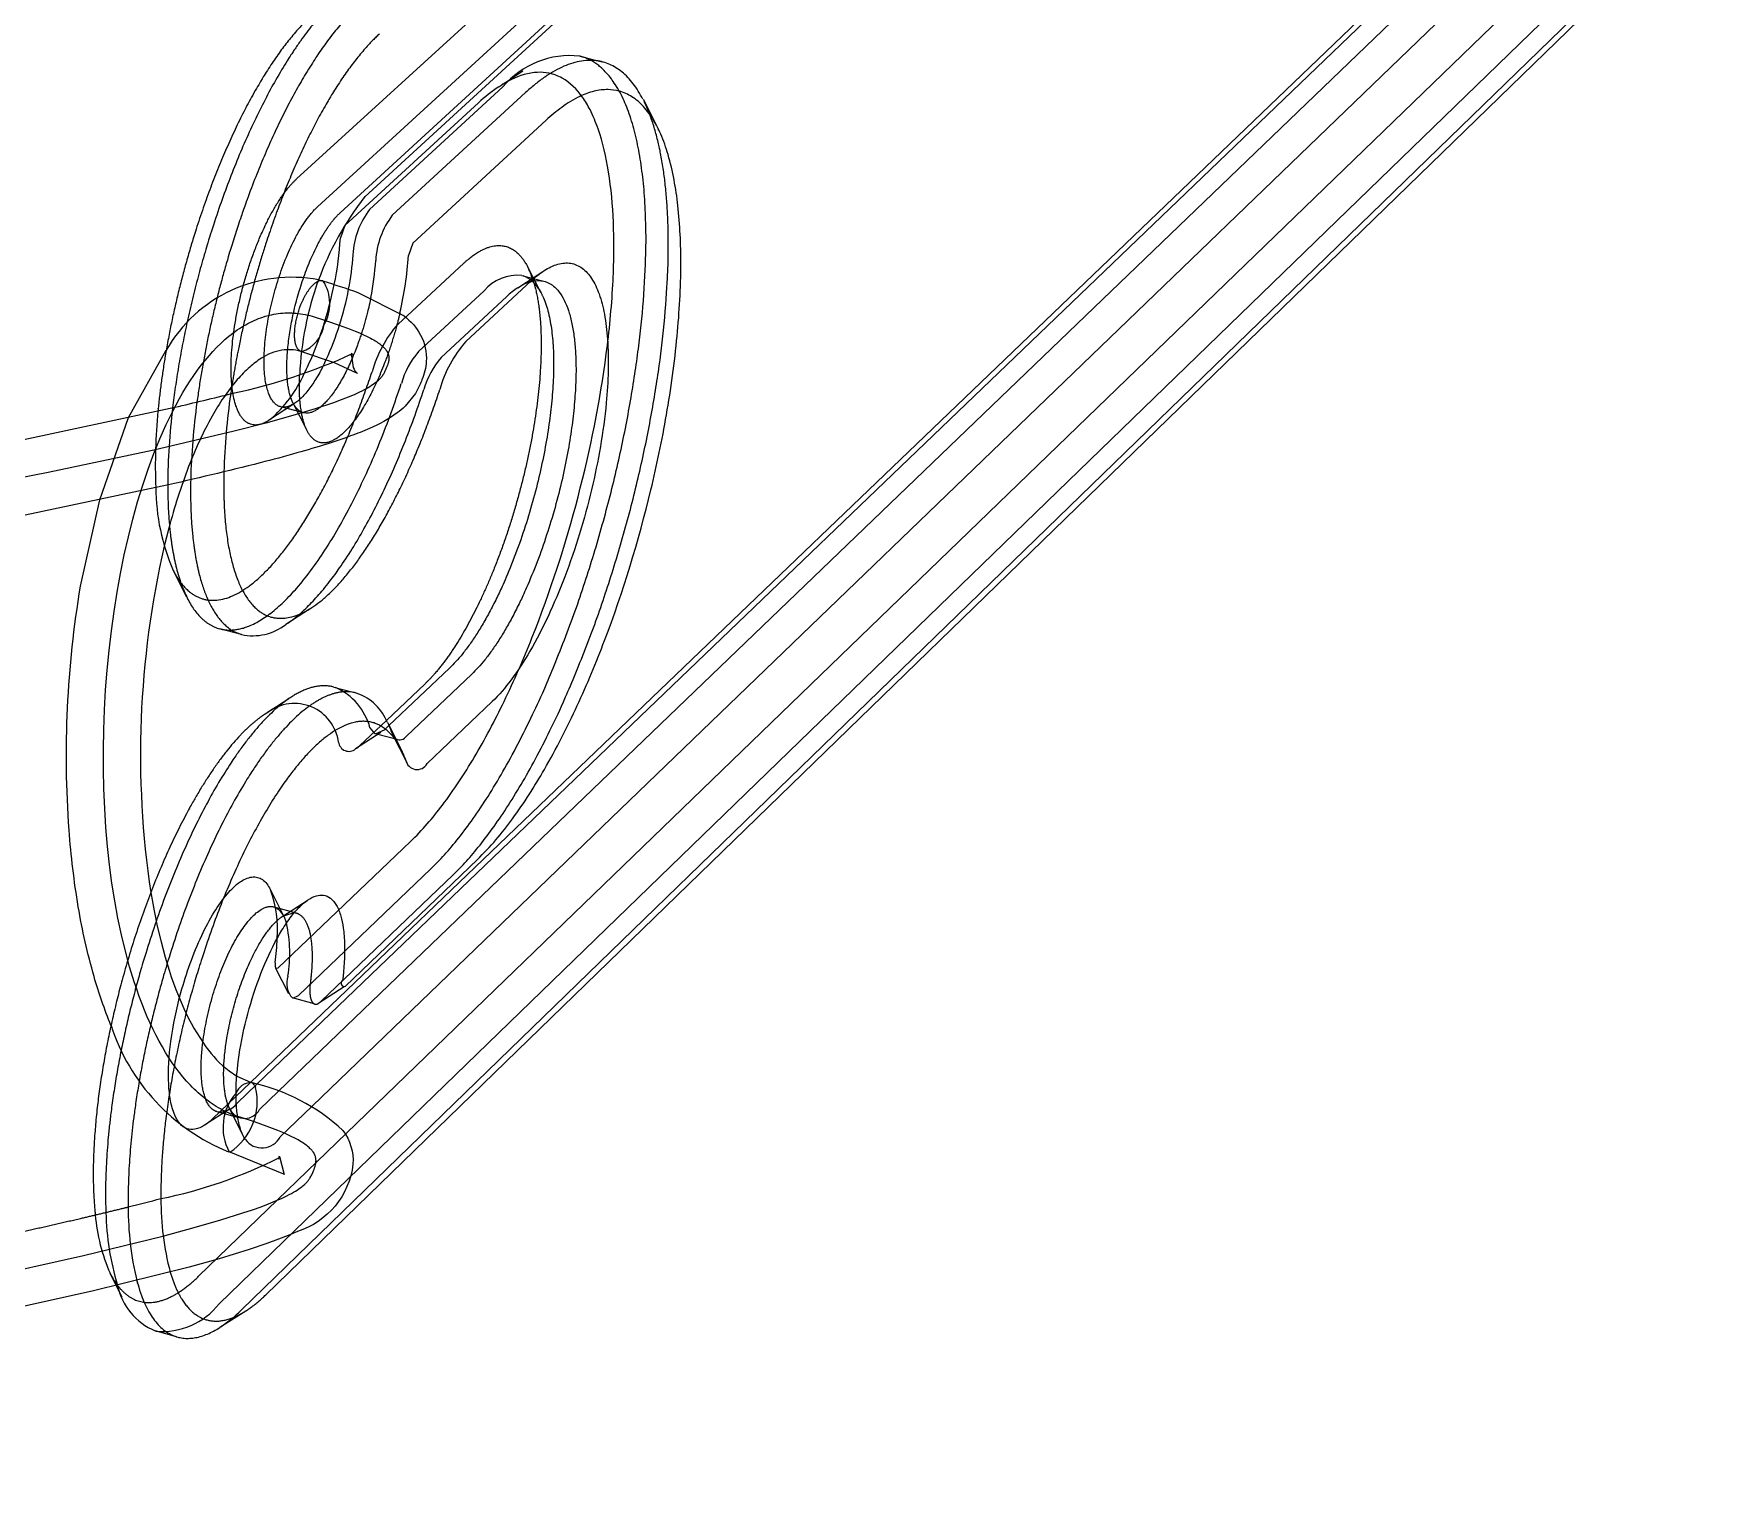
# Model space of a CAD drawing. Header units: millimetres. Extents: x 0 to 1863, y -681 to 0.
# Drawn here: x 405.79 to 442.61, y -202.27 to -170.7 of the extents above; entities that cross this region are included whole.
import ezdxf

# ---------------------------------------------------------------- set-up
doc = ezdxf.new("R2010")
doc.units = ezdxf.units.MM
doc.header["$MEASUREMENT"] = 0
doc.layers.add('Make2D$hidden$lines', color=7, linetype='Continuous', true_color=0xffffff)
doc.layers.add('Make2D$visible$lines', color=178, linetype='Continuous', true_color=0x000000)

msp = doc.modelspace()

# ---------------------------------------------------------------- linework, layer by layer
at = {"layer": 'Make2D$hidden$lines'}
for p, q in [((411.537, -173.875), (441.201, -146.778)), ((411.991, -174.485), (441.623, -147.343)), ((412.489, -174.613), (442.094, -147.454)), ((409.398, -197.837), (438.774, -169.454)), ((409.845, -198.437), (439.19, -170.012)), ((410.334, -198.571), (439.654, -170.128)), ((413.754, -177.042), (415.187, -175.715)), ((416.368, -176.251), (416.914, -175.894)), ((416.456, -175.983), (416.94, -176.109)), ((416.584, -175.792), (416.868, -176.346)), ((414.203, -177.645), (415.635, -176.316)), ((414.696, -177.773), (416.127, -176.443)), ((411.653, -177.646), (411.637, -177.642)), ((412.757, -177.69), (412.724, -177.735)), ((412.729, -177.724), (412.739, -177.703)), ((411.472, -178.791), (410.926, -179.148)), ((411.663, -178.974), (411.19, -178.85)), ((411.758, -179.356), (411.461, -178.77)), ((407.236, -180.879), (407.869, -179.084)), ((413.499, -185.697), (412.917, -186.248)), ((413.255, -185.989), (413.141, -185.86)), ((413.449, -185.909), (413.267, -185.991)), ((413.555, -185.809), (413.449, -185.909)), ((413.522, -185.742), (413.499, -185.697)), ((413.378, -185.964), (412.826, -186.321)), ((413.737, -186.117), (413.255, -185.989)), ((413.647, -186.028), (413.631, -185.99)), ((413.942, -186.609), (413.647, -186.028)), ((411.133, -191.102), (414.028, -188.34)), ((411.581, -191.703), (414.472, -188.937)), ((412.07, -191.835), (414.959, -189.067)), ((410.958, -189.382), (411.244, -189.95)), ((411.039, -189.769), (411.526, -189.9)), ((411.236, -189.971), (411.77, -189.628)), ((411.25, -189.962), (411.49, -189.894)), ((411.084, -191.109), (411.133, -191.102)), ((411.453, -191.761), (411.581, -191.703)), ((412.04, -191.86), (412.07, -191.835)), ((410.532, -193.601), (409.706, -194.394)), ((410.67, -193.644), (410.237, -194.059)), ((411.133, -193.803), (410.727, -194.192)), ((410.07, -194.189), (409.529, -194.536)), ((410.277, -194.373), (409.799, -194.243)), ((410.37, -194.764), (410.073, -194.17)), ((411.877, -194.119), (411.176, -194.794)), ((411.261, -195.608), (410.065, -195.121)), ((411.16, -195.244), (411.135, -195.281)), ((411.14, -195.27), (411.146, -195.256)), ((411.162, -195.219), (411.267, -195.613)), ((407.599, -198.036), (407.465, -197.768))]:
    msp.add_line(p, q, dxfattribs=at)
for points in [[(404.598, -197.889), (406.88, -197.381), (408.616, -196.957), (409.303, -196.773), (409.883, -196.606), (410.366, -196.454), (410.573, -196.384), (410.76, -196.317), (410.927, -196.253), (411.076, -196.192), (411.208, -196.134), (411.323, -196.079), (411.376, -196.052), (411.424, -196.026), (411.469, -196.001), (411.511, -195.976), (411.55, -195.952), (411.586, -195.928), (411.619, -195.905), (411.649, -195.882), (411.677, -195.86), (411.702, -195.839), (411.714, -195.828), (411.725, -195.817), (411.736, -195.807), (411.746, -195.796), (411.756, -195.786), (411.765, -195.776), (411.774, -195.766), (411.783, -195.756), (411.791, -195.746), (411.798, -195.736), (411.806, -195.726), (411.813, -195.716), (411.819, -195.707), (411.826, -195.697), (411.832, -195.688), (411.837, -195.679), (411.848, -195.66), (411.858, -195.642), (411.867, -195.624), (411.875, -195.606), (411.89, -195.571), (411.905, -195.536), (411.918, -195.502), (411.931, -195.469), (411.936, -195.452), (411.941, -195.436), (411.946, -195.419), (411.95, -195.403), (411.954, -195.387), (411.955, -195.379), (411.957, -195.37), (411.958, -195.362), (411.959, -195.354), (411.96, -195.346), (411.961, -195.338), (411.961, -195.33), (411.961, -195.322), (411.962, -195.314), (411.962, -195.306), (411.961, -195.298), (411.961, -195.29), (411.96, -195.282), (411.959, -195.273), (411.958, -195.265), (411.957, -195.257), (411.956, -195.249), (411.954, -195.241), (411.952, -195.233), (411.95, -195.225), (411.947, -195.217), (411.944, -195.209), (411.941, -195.201), (411.938, -195.192), (411.934, -195.184), (411.931, -195.176), (411.927, -195.168), (411.922, -195.16), (411.918, -195.151), (411.913, -195.143), (411.907, -195.135), (411.902, -195.126), (411.896, -195.118), (411.89, -195.11), (411.883, -195.101), (411.876, -195.093), (411.869, -195.084), (411.862, -195.076), (411.854, -195.067), (411.846, -195.059), (411.837, -195.05), (411.828, -195.042), (411.81, -195.024), (411.789, -195.007), (411.768, -194.989), (411.744, -194.971), (411.719, -194.953), (411.693, -194.935), (411.665, -194.917), (411.635, -194.898), (411.603, -194.879), (411.57, -194.86), (411.498, -194.821), (411.418, -194.781), (411.33, -194.74), (411.234, -194.698), (411.129, -194.654), (410.893, -194.563), (410.619, -194.466), (410.305, -194.363), (410.256, -194.347), (410.208, -194.331), (410.159, -194.313), (410.111, -194.295), (410.064, -194.275), (410.016, -194.253), (409.969, -194.231), (409.922, -194.207), (409.876, -194.182), (409.83, -194.156), (409.784, -194.129), (409.738, -194.1), (409.693, -194.071), (409.648, -194.04), (409.604, -194.008), (409.559, -193.974), (409.515, -193.94), (409.472, -193.904), (409.429, -193.867), (409.386, -193.829), (409.343, -193.79), (409.301, -193.75), (409.259, -193.708), (409.218, -193.666), (409.136, -193.577), (409.055, -193.483), (408.976, -193.385), (408.899, -193.283), (408.823, -193.176), (408.749, -193.065), (408.676, -192.949), (408.605, -192.829), (408.536, -192.705), (408.468, -192.577), (408.402, -192.444), (408.338, -192.308), (408.276, -192.167), (408.215, -192.023), (408.156, -191.875), (408.099, -191.723), (408.044, -191.567), (407.991, -191.408), (407.89, -191.079), (407.797, -190.737), (407.711, -190.382), (407.634, -190.016), (407.565, -189.638), (407.504, -189.251), (407.452, -188.854), (407.408, -188.449), (407.373, -188.037), (407.346, -187.618), (407.328, -187.195), (407.318, -186.767), (407.317, -186.335), (407.325, -185.902), (407.341, -185.467), (407.366, -185.033), (407.4, -184.599), (407.442, -184.168), (407.492, -183.74), (407.55, -183.317), (407.617, -182.898), (407.691, -182.487), (407.774, -182.083), (407.863, -181.687), (407.961, -181.301), (408.065, -180.926), (408.177, -180.562), (408.295, -180.21), (408.42, -179.872), (408.551, -179.548), (408.689, -179.238), (408.759, -179.089), (408.832, -178.945), (408.905, -178.804), (408.98, -178.668), (409.056, -178.535), (409.134, -178.407), (409.213, -178.284), (409.293, -178.165), (409.374, -178.051), (409.456, -177.941), (409.539, -177.836), (409.624, -177.736), (409.709, -177.64), (409.796, -177.55), (409.883, -177.464), (409.927, -177.423), (409.971, -177.383), (410.016, -177.345), (410.06, -177.308), (410.105, -177.272), (410.15, -177.237), (410.196, -177.204), (410.241, -177.172), (410.287, -177.141), (410.333, -177.112), (410.379, -177.084), (410.425, -177.057), (410.472, -177.031), (410.518, -177.007), (410.565, -176.984), (410.612, -176.962), (410.659, -176.942), (410.706, -176.923), (410.753, -176.906), (410.801, -176.889), (410.849, -176.874), (410.896, -176.861), (410.944, -176.849), (410.992, -176.838), (411.04, -176.828), (411.089, -176.82), (411.137, -176.813), (411.186, -176.807), (411.234, -176.803), (411.283, -176.8), (411.332, -176.799), (411.381, -176.799), (411.43, -176.8), (411.479, -176.802), (411.528, -176.806), (411.577, -176.812), (411.626, -176.818), (411.676, -176.826), (411.725, -176.835), (411.774, -176.846), (411.824, -176.858), (411.874, -176.872), (412.192, -176.972), (412.469, -177.066), (412.708, -177.154), (412.814, -177.196), (412.912, -177.237), (413.001, -177.276), (413.082, -177.315), (413.155, -177.353), (413.189, -177.371), (413.221, -177.39), (413.251, -177.408), (413.28, -177.425), (413.307, -177.443), (413.332, -177.46), (413.356, -177.478), (413.378, -177.495), (413.399, -177.512), (413.418, -177.529), (413.427, -177.537), (413.435, -177.545), (413.443, -177.554), (413.451, -177.562), (413.459, -177.57), (413.466, -177.578), (413.473, -177.586), (413.48, -177.594), (413.486, -177.603), (413.492, -177.611), (413.498, -177.619), (413.503, -177.627), (413.508, -177.635), (413.513, -177.643), (413.517, -177.651), (413.522, -177.659), (413.525, -177.667), (413.529, -177.674), (413.532, -177.682), (413.535, -177.69), (413.538, -177.698), (413.541, -177.706), (413.543, -177.714), (413.545, -177.722), (413.547, -177.729), (413.549, -177.737), (413.55, -177.745), (413.551, -177.753), (413.552, -177.761), (413.553, -177.769), (413.553, -177.776), (413.553, -177.784), (413.553, -177.792), (413.553, -177.8), (413.553, -177.808), (413.552, -177.815), (413.552, -177.823), (413.551, -177.831), (413.55, -177.839), (413.549, -177.847), (413.547, -177.855), (413.546, -177.862), (413.542, -177.878), (413.538, -177.894), (413.533, -177.91), (413.528, -177.926), (413.523, -177.942), (413.517, -177.958), (413.51, -177.974), (413.497, -178.007), (413.482, -178.041), (413.467, -178.075), (413.458, -178.092), (413.449, -178.109), (413.44, -178.127), (413.429, -178.145), (413.423, -178.154), (413.417, -178.163), (413.411, -178.172), (413.404, -178.182), (413.397, -178.191), (413.39, -178.2), (413.382, -178.21), (413.374, -178.22), (413.366, -178.229), (413.357, -178.239), (413.347, -178.249), (413.337, -178.259), (413.327, -178.269), (413.316, -178.279), (413.305, -178.289), (413.293, -178.3), (413.267, -178.321), (413.239, -178.342), (413.209, -178.364), (413.175, -178.387), (413.139, -178.41), (413.1, -178.433), (413.058, -178.457), (413.012, -178.482), (412.963, -178.507), (412.911, -178.532), (412.794, -178.586), (412.661, -178.642), (412.511, -178.701), (412.342, -178.762), (411.943, -178.895), (411.456, -179.042), (410.869, -179.204), (410.174, -179.382), (408.42, -179.793), (406.113, -180.284), (403.171, -180.858)], [(408.352, -189.456), (408.423, -189.853), (408.494, -190.193), (408.576, -190.531), (408.666, -190.866), (408.753, -191.152), (408.8, -191.294), (408.85, -191.434), (408.902, -191.574), (408.957, -191.713), (409.015, -191.851), (409.075, -191.987), (409.126, -192.097), (409.179, -192.205), (409.236, -192.312), (409.295, -192.418), (409.356, -192.522), (409.421, -192.625), (409.487, -192.725), (409.556, -192.825), (409.611, -192.898), (409.668, -192.969), (409.728, -193.039), (409.79, -193.106), (409.855, -193.172), (409.921, -193.235), (409.99, -193.295), (410.061, -193.353), (410.23, -193.467)]]:
    msp.add_lwpolyline(points, dxfattribs=at)
for points in [[(411.628, -177.639, 0.050546), (411.418, -177.604, 0.055808), (411.213, -177.614, 0.099708), (410.768, -177.79, 0.040604), (410.514, -177.982, 0.033134), (410.242, -178.257, 0.029878), (409.941, -178.651, 0.020698), (409.691, -179.055, 0.035783), (409.179, -180.156, 0.027392), (408.746, -181.502), (408.647, -181.895)], [(412.746, -177.684, 0.03194), (412.738, -177.736), (412.775, -177.989, 0.105078), (412.865, -178.123), (412.368, -177.887)]]:
    msp.add_lwpolyline(points, format="xyb", dxfattribs=at)
for centre, radius, start, end in [((416.355, -176.915), 0.937, 83.8285, 140.2386), ((416.309, -176.519), 0.556, 47.465, 71.3505), ((414.665, -176.739), 2.14, 16.1311, 24.4427), ((411.427, -179.168), 3.147, 79.072, 150.4554), ((404.209, -174.531), 8.316, 337.4476, 348.5708), ((411.351, -176.597), 0.912, 329.903, 32.7161), ((406.114, -175.04), 6.677, 335.394, 349.2702), ((417.382, -177.775), 1.83, 123.6387, 133.3067), ((416.925, -177.055), 0.977, 107.2464, 121.2091), ((411.401, -176.942), 0.747, 289.7237, 351.347), ((415.738, -178.797), 2.649, 138.508, 164.4301), ((415.526, -178.814), 1.765, 138.534, 164.4615), ((416.022, -178.944), 1.768, 138.5748, 164.4623), ((409.123, -176.982), 2.822, 310.5055, 336.1729), ((395.069, -118.433), 61.983, 282.87097, 284.07906), ((424.445, -180.678), 14.502, 171.6283, 178.393), ((420.353, -180.114), 11.902, 174.3474, 182.4044), ((423.239, -180.627), 14.516, 173.0436, 179.7158), ((424.646, -180.831), 15.427, 172.2333, 178.5555), ((410.577, -183.004), 0.854, 237.4858, 253.3511), ((411.848, -186.205), 1.338, 14.934, 66.1682), ((412.628, -185.912), 0.84, 77.8203, 93.0479), ((411.49, -186.299), 0.971, 7.3371, 127.0423), ((411.168, -186.916), 2.631, 20.5874, 24.8772), ((412.68, -186.145), 0.228, 187.4837, 309.671), ((412.465, -185.781), 0.65, 305.6494, 314.0933), ((413.821, -185.95), 0.19, 208.9364, 231.7138), ((408.706, -190.252), 2.416, 355.1327, 20.6547), ((410.838, -190.206), 0.484, 9.4566, 62.7635), ((411.722, -190.988), 4.454, 197.8989, 247.9603), ((410.471, -193.769), 0.182, 18.6831, 60.9044), ((411.057, -194.586), 1.127, 138.3701, 208.3494), ((409.35, -194.015), 1.328, 303.3169, 13.2244), ((408.889, -193.559), 1.167, 303.5279, 314.3812), ((409.841, -193.737), 0.511, 267.2633, 320.8914), ((410.406, -194.026), 0.362, 209.016, 332.6584), ((410.78, -194.585), 0.448, 216.2889, 332.0821), ((394.717, -143.292), 54.634, 283.9172, 284.6926), ((414.741, -196.181), 6.167, 179.6169, 194.6783), ((410.965, -196.197), 3.836, 184.4717, 204.1659), ((413.297, -196.313), 5.926, 181.2426, 196.8414), ((414.701, -196.334), 6.843, 179.905, 193.4666), ((408.95, -197.047), 1.65, 207.1526, 216.5434), ((408.61, -197.471), 1.568, 264.6879, 321.9638), ((408.174, -196.383), 3.075, 303.7492, 314.6253)]:
    msp.add_arc(centre, radius, start, end, dxfattribs=at)
for points, weights, degree, knots in [([(414.472, -188.937), (418.289, -185.286), (419.085, -176.856), (419.575, -171.678), (417.731, -171.193)], [582.476238958, 415.716723186, 584.620796912, 465.299080484, 505.91965444], 2, [0, 0, 0, 10.759683, 10.759683, 18.156965, 18.156965, 18.156965]), ([(414.959, -189.067), (418.773, -185.414), (419.572, -176.982), (419.882, -173.717), (419.132, -172.191)], [582.283695898, 415.580574683, 584.428253852, 503.098973054, 496.098246964], 2, [0, 0, 0, 10.759683, 10.759683, 15.803284, 15.803284, 15.803284]), ([(410.926, -179.148), (410.922, -179.151), (410.691, -179.299), (410.283, -179.25), (410.033, -178.199), (410.229, -176.534), (410.802, -174.841), (411.302, -174.089), (411.537, -173.875)], [571.414084278, 571.407707633, 571.055590914, 570.264004322, 569.224556807, 568.685127251, 568.834567468, 569.357768851, 569.680466205], 3, [3.845655, 3.845655, 3.845655, 3.845655, 3.869504, 5.159339, 6.449174, 7.739008, 9.028843, 10.318678, 10.318678, 10.318678, 10.318678]), ([(412.102, -177.989), (412.079, -178.032), (412.056, -178.074), (411.414, -179.248), (411.018, -178.727), (410.621, -178.204), (410.978, -176.645), (411.336, -175.085), (411.991, -174.485)], [563.61438076, 567.503598362, 571.756771986, 471.447066114, 570.163141151, 469.748651962, 568.953118062, 469.449622807, 569.669519345], 2, [2.469264, 2.469264, 2.469264, 2.579669, 2.579669, 5.159339, 5.159339, 7.739008, 7.739008, 10.318678, 10.318678, 10.318678]), ([(411.461, -178.77), (411.378, -178.607), (411.273, -178.058), (411.425, -176.778), (411.891, -175.4), (412.297, -174.788), (412.489, -174.613)], [569.822010867, 569.577804798, 569.081494142, 568.666816671, 568.788454057, 569.214315646, 569.476976285], 3, [5.374314, 5.374314, 5.374314, 5.374314, 6.449174, 7.739008, 9.028843, 10.318678, 10.318678, 10.318678, 10.318678]), ([(415.187, -175.715), (415.46, -175.462), (415.983, -175.198), (416.403, -175.468), (416.567, -175.761), (416.584, -175.792)], [577.606787945, 577.989385633, 578.847153317, 579.811574865, 580.293826599, 580.343709281], 3, [0, 0, 0, 0, 1.531488, 3.062975, 3.240993, 3.240993, 3.240993, 3.240993]), ([(411.637, -177.642), (411.619, -177.636), (411.604, -177.625), (411.336, -177.443), (411.606, -176.688), (411.783, -176.196), (412.013, -176.108)], [1, 0.988530229299, 1, 0.706475388735, 0.99915763455, 0.786514797314, 0.883429109275], 2, [0, 0, 0, 0.015969, 0.015969, 0.958447, 0.958447, 1.643354, 1.643354, 1.643354]), ([(413.16, -176.465), (413.126, -176.635), (412.975, -177.263), (412.568, -178.296), (411.958, -179.05), (411.61, -179.007), (411.487, -178.817), (411.474, -178.794)], [571.754775802, 571.784268743, 571.846473018, 571.644487227, 570.909567809, 570.231254607, 569.89567911, 569.858779626], 3, [0.804368, 0.804368, 0.804368, 0.804368, 1.289835, 2.579669, 3.869504, 5.159339, 5.320568, 5.320568, 5.320568, 5.320568]), ([(413.795, -176.795), (413.766, -176.919), (413.592, -177.6), (413.124, -178.785), (412.376, -179.713), (411.772, -179.641), (411.588, -178.858), (411.599, -178.269), (411.605, -178.153)], [571.938174364, 571.951936635, 571.997739495, 571.76577904, 570.86287804, 569.686375141, 568.912298067, 568.61162526, 568.559560413], 3, [1.004386, 1.004386, 1.004386, 1.004386, 1.289835, 2.579669, 3.869504, 5.159339, 6.449174, 6.751126, 6.751126, 6.751126, 6.751126]), ([(408.845, -182.424), (408.966, -182.663), (409.408, -183.2), (410.473, -183.034), (411.955, -181.183), (412.831, -179.165), (413.186, -178.086)], [569.305655826, 569.661464599, 570.781471353, 572.693239801, 574.478690421, 575.026219382, 575.103114386], 3, [11.679538, 11.679538, 11.679538, 11.679538, 12.956778, 15.548133, 18.139489, 20.730845, 20.730845, 20.730845, 20.730845]), ([(409.875, -183.701), (410.353, -183.818), (410.939, -183.38), (412.565, -182.169), (413.825, -178.341)], [536.410838325, 543.486889567, 572.567595533, 502.341855584, 575.259321806], 2, [13.523639, 13.523639, 13.523639, 15.548135, 15.548135, 20.730845, 20.730845, 20.730845]), ([(411.345, -183.575), (411.389, -183.545), (411.434, -183.511), (413.058, -182.299), (414.318, -178.47)], [567.864442124, 570.049356159, 572.375052473, 502.173637736, 575.066778746], 2, [15.386175, 15.386175, 15.386175, 15.548135, 15.548135, 20.730845, 20.730845, 20.730845]), ([(409.799, -194.243), (409.531, -194.17), (409.468, -193.599), (409.349, -192.512), (409.914, -191.102), (410.479, -189.693), (411.006, -189.763), (411.023, -189.765), (411.039, -189.769)], [527.206745766, 518.107771754, 575.430970589, 474.259207066, 574.893615819, 474.745333048, 576.233442128, 572.404176345, 568.871096973], 2, [1.097936, 1.097936, 1.097936, 2.579669, 2.579669, 5.159339, 5.159339, 7.739008, 7.739008, 7.838026, 7.838026, 7.838026]), ([(410.073, -194.17), (410.018, -194.06), (409.911, -193.651), (409.973, -192.583), (410.375, -191.179), (410.863, -190.294), (411.148, -190.028), (411.236, -189.971)], [575.698246231, 575.532703022, 575.100351992, 574.624637458, 574.609814432, 575.04985421, 575.445605973, 575.583216336], 3, [1.847722, 1.847722, 1.847722, 1.847722, 2.579669, 3.869504, 5.159339, 6.449174, 7.075687, 7.075687, 7.075687, 7.075687]), ([(407.626, -198.031), (407.766, -198.218), (408.259, -198.577), (408.93, -198.29), (409.398, -197.837)], [575.583649839, 575.95626448, 577.0994526, 578.226715611, 578.873776068], 3, [16.83304, 16.83304, 16.83304, 16.83304, 18.139489, 20.730845, 20.730845, 20.730845, 20.730845])]:
    msp.add_rational_spline(points, weights, degree=degree, knots=knots, dxfattribs=at)
for points, knots in [([(414.028, -188.34), (414.282, -188.097), (414.782, -187.51), (415.458, -186.478), (416.105, -185.251), (416.924, -183.372), (417.739, -180.849), (418.265, -178.251), (418.462, -176.237), (418.481, -174.906), (418.382, -173.76), (418.195, -172.934), (417.975, -172.395), (417.739, -171.998), (417.441, -171.696), (417.071, -171.556), (416.684, -171.529), (416.408, -171.617), (416.229, -171.703)], [0, 0, 0, 0, 0.446567, 0.977485, 1.565667, 2.207642, 3.580902, 4.929176, 5.570812, 6.149689, 6.619912, 7.030244, 7.221934, 7.357588, 7.61737, 7.747236, 7.85236, 8.10601, 8.10601, 8.10601, 8.10601]), ([(409.529, -194.536), (409.463, -194.577), (409.338, -194.638), (409.133, -194.629), (408.971, -194.506), (408.851, -194.287), (408.773, -193.992), (408.72, -193.451), (408.775, -192.655), (409.006, -191.558), (409.342, -190.613), (409.714, -189.904), (409.991, -189.504), (410.265, -189.231), (410.506, -189.11), (410.684, -189.115), (410.841, -189.192), (410.917, -189.302), (410.958, -189.382)], [0, 0, 0, 0, 0.099187, 0.172499, 0.252041, 0.346668, 0.488033, 0.637259, 1.03619, 1.49721, 2.059826, 2.306226, 2.513847, 2.675682, 2.795214, 2.848482, 2.897002, 3.012059, 3.012059, 3.012059, 3.012059])]:
    msp.add_open_spline(points, degree=3, knots=knots, dxfattribs=at)
at = {"layer": 'Make2D$visible$lines'}
for p, q in [((413.03, -174.261), (442.615, -147.11)), ((439.635, -165.865), (410.67, -193.644)), ((440.1, -165.98), (411.133, -193.803)), ((439.124, -166.193), (410.532, -193.601)), ((440.517, -166.539), (411.877, -194.119)), ((410.865, -198.24), (440.165, -169.803)), ((417.724, -171.191), (418.215, -171.316)), ((415.955, -171.86), (416.477, -171.516)), ((416.045, -171.863), (413.132, -174.539)), ((415.509, -172.212), (412.593, -174.89)), ((416.539, -171.989), (413.627, -174.667)), ((419.105, -172.135), (419.387, -172.681)), ((416.988, -172.592), (414.08, -175.275)), ((412.593, -174.89), (412.494, -175.159)), ((414.08, -175.275), (413.981, -175.545)), ((412.023, -176.078), (412.091, -176.096)), ((415.233, -177.427), (416.663, -176.097)), ((407.869, -179.084), (408.689, -177.616)), ((412.368, -177.887), (411.653, -177.646)), ((412.739, -177.703), (412.749, -177.677)), ((409.136, -183.001), (408.845, -182.424)), ((411.821, -183.267), (411.303, -183.603)), ((410.332, -183.822), (409.86, -183.697)), ((414.876, -184.558), (413.555, -185.809)), ((415.364, -184.688), (413.939, -186.039)), ((412.348, -184.969), (412.805, -185.09)), ((414.344, -184.897), (413.499, -185.697)), ((410.852, -185.557), (411.371, -185.221)), ((415.81, -185.286), (414.386, -186.639)), ((413.522, -185.741), (413.799, -186.286)), ((412.603, -191.499), (415.49, -188.732)), ((411.365, -191.671), (411.078, -191.1)), ((411.919, -191.888), (411.445, -191.759)), ((412.58, -191.516), (412.026, -191.871)), ((410.23, -193.467), (410.53, -193.6)), ((411.146, -195.256), (411.165, -195.208)), ((407.726, -198.293), (407.599, -198.036)), ((410.425, -198.595), (409.859, -198.954)), ((408.917, -199.157), (408.45, -199.028))]:
    msp.add_line(p, q, dxfattribs=at)
for points in [[(251.675, -175.612, -0.004412), (252.121, -175.583, -0.014587), (254.039, -175.536), (255.087, -175.551), (256.135, -175.587), (258.418, -175.718), (331.345, -181.57), (353.37, -182.601), (359.949, -182.755), (371.633, -182.758), (376.545, -182.636), (381.454, -182.427), (385.51, -182.18), (389.56, -181.856), (392.841, -181.529), (396.115, -181.137), (398.708, -180.775), (401.294, -180.364), (405.276, -179.626), (408.876, -178.859)], [(412.109, -176.101, -0.013892), (412.872, -176.353), (413.887, -176.864, -0.102124), (414.246, -177.282, -0.138441), (414.37, -177.859, -0.081144), (414.276, -178.26, -0.013632), (414.225, -178.382, -0.028651), (414.133, -178.557), (413.908, -178.838)], [(413.908, -178.838, -0.031581), (413.736, -178.983, -0.05746), (413.13, -179.322, -0.015413), (412.717, -179.487, -0.011225), (412.196, -179.664, -0.007985), (411.546, -179.858, -0.005877), (410.745, -180.073, -0.008077), (408.603, -180.582), (405.606, -181.216, -0.017477), (396.334, -182.752, -0.009892), (389.713, -183.481, -0.009532), (381.543, -184.06, -0.008896), (371.663, -184.395, -0.008184)], [(407.483, -192.357, -0.028106), (407.114, -191.292, -0.028387), (406.769, -189.766, -0.023319), (406.568, -188.094, -0.059556), (406.818, -182.768), (407.236, -180.879)], [(412.551, -194.652, -0.17852), (412.768, -195.388, -0.296676), (411.554, -196.857), (411.453, -196.902), (411.351, -196.946), (411.145, -197.028), (410.888, -197.122), (410.5, -197.253), (409.848, -197.452), (409.191, -197.634), (407.072, -198.16), (404.107, -198.815), (400.12, -199.592), (397.533, -200.028), (394.937, -200.415), (391.667, -200.837), (388.39, -201.195), (384.353, -201.557), (380.311, -201.843), (375.429, -202.099), (370.543, -202.269)]]:
    msp.add_lwpolyline(points, format="xyb", dxfattribs=at)
for centre, radius, start, end in [((417.516, -173.106), 1.926, 83.8145, 139.8026), ((417.929, -174.814), 3.553, 123.7415, 132.9221), ((417.238, -173.779), 2.309, 115.916, 121.9055), ((418.352, -178.415), 6.752, 142.0242, 177.7758), ((414.552, -175.62), 1.785, 142.7196, 177.0542), ((415.051, -175.75), 1.788, 142.756, 177.0313), ((405.487, -174.752), 7.019, 348.27, 356.6724), ((407.158, -175.206), 5.621, 348.954, 356.712), ((406.646, -175.094), 7.348, 346.6108, 356.4819), ((407.572, -175.324), 5.703, 348.4625, 356.652), ((412.071, -176.241), 0.145, 74.646, 113.1977), ((417.231, -179.187), 2.663, 138.6303, 164.4326), ((407.533, -166.299), 12.531, 282.0428, 294.6492), ((405.936, -175.235), 6.451, 333.4075, 337.3328), ((407.861, -175.796), 4.774, 332.6501, 334.9075), ((413.092, -180.578), 4.631, 180.4405, 203.4844), ((428.317, -186.448), 20.19, 166.9663, 188.5675), ((410.584, -182.677), 1.172, 257.6152, 307.8401), ((412.507, -186.133), 1.083, 23.7201, 74.0601), ((413.788, -185.939), 0.181, 241.8926, 326.4629), ((414.168, -186.522), 0.248, 190.5197, 331.6946), ((408.338, -190.791), 3.05, 350.6885, 12.5835), ((405.332, -190.252), 5.785, 352.6952, 357.9705), ((411.283, -191.03), 0.217, 168.9949, 198.989), ((411.789, -191.442), 0.468, 160.3126, 222.6349), ((412.575, -191.44), 0.0653, 123.2068, 294.6751), ((410.555, -193.969), 0.365, 91.5413, 158.8571), ((409.608, -197.839), 4.337, 47.2873, 77.5283), ((406.513, -186.013), 10.335, 281.5038, 296.727), ((408.726, -197.205), 1.376, 216.8348, 216.9106), ((408.979, -197.751), 1.382, 191.6318, 247.484)]:
    msp.add_arc(centre, radius, start, end, dxfattribs=at)
for points, weights, degree, knots in [([(412.396, -169.964), (410.712, -171.49), (409.542, -175.455), (409.027, -177.198), (408.829, -178.869)], [567.967057214, 494.205717586, 565.643366172, 531.8272469, 530.506053287], 2, [0.000005, 0.000005, 0.000005, 5.182715, 5.182715, 7.634401, 7.634401, 7.634401]), ([(412.895, -170.092), (411.212, -171.618), (410.042, -175.585), (409.58, -177.139), (409.361, -178.746)], [567.774514154, 494.037499738, 565.450823112, 563.803760118, 565.450823112], 2, [0.000005, 0.000005, 0.000005, 5.182715, 5.182715, 6.553845, 6.553845, 6.553845]), ([(411.855, -170.32), (411.381, -170.748), (410.382, -172.153), (409.115, -175.361), (408.627, -177.759), (408.515, -178.878), (408.509, -178.942)], [568.341196474, 567.693133739, 566.602346581, 565.989434778, 566.378884748, 566.773968439, 566.797499213], 3, [0, 0, 0, 0, 2.591356, 5.182711, 7.774067, 7.93346, 7.93346, 7.93346, 7.93346]), ([(413.351, -170.703), (412.878, -171.131), (411.881, -172.539), (410.689, -175.561), (410.227, -177.667), (410.098, -178.567)], [567.763567294, 567.115504559, 566.024717401, 565.448064777, 565.728772311, 565.975143823], 3, [0, 0, 0, 0, 2.591356, 5.182711, 7.314162, 7.314162, 7.314162, 7.314162]), ([(416.721, -176.144), (416.775, -176.327), (416.895, -176.95), (416.89, -178.33), (416.562, -180.275), (415.962, -182.225), (415.181, -183.889), (414.616, -184.64), (414.344, -184.897)], [580.808209162, 581.01702205, 581.603841791, 582.377754098, 582.844604198, 582.783603707, 582.203933825, 581.530798921, 581.147913844], 3, [3.807604, 3.807604, 3.807604, 3.807604, 4.594463, 6.125951, 7.657439, 9.188926, 10.720414, 12.251902, 12.251902, 12.251902, 12.251902]), ([(416.685, -176.109), (417.303, -176.664), (417.113, -178.706), (416.731, -182.802), (414.876, -184.558)], [496.940229731, 481.920185261, 581.809078424, 412.524713873, 580.773774584], 2, [2.558592, 2.558592, 2.558592, 6.125951, 6.125951, 12.251902, 12.251902, 12.251902]), ([(416.635, -176.122), (417.89, -175.747), (417.601, -178.833), (417.218, -182.93), (415.364, -184.688)], [525.840176731, 442.915372199, 581.616535364, 412.388565369, 580.581231524], 2, [1.17085, 1.17085, 1.17085, 6.125951, 6.125951, 12.251902, 12.251902, 12.251902]), ([(409.949, -180.271), (409.934, -180.879), (410.021, -182.299), (410.678, -183.629), (411.956, -183.426), (413.435, -181.573), (414.311, -179.553), (414.666, -178.472)], [566.621433777, 566.923610348, 567.857439642, 569.814940498, 572.115610621, 573.901061241, 574.448590202, 574.525485206], 3, [8.735374, 8.735374, 8.735374, 8.735374, 10.365422, 12.956778, 15.548133, 18.139489, 20.730845, 20.730845, 20.730845, 20.730845]), ([(408.723, -180.555), (408.722, -181.379), (408.838, -182.022), (409.102, -183.496), (409.86, -183.697)], [538.404284618, 547.705027344, 567.884086184, 525.810543067, 536.188890536], 2, [8.946896, 8.946896, 8.946896, 10.365425, 10.365425, 13.491074, 13.491074, 13.491074]), ([(409.224, -180.442), (409.203, -181.414), (409.335, -182.153), (409.552, -183.366), (410.118, -183.724)], [535.770126043, 544.61557153, 567.691543124, 532.645726307, 534.005805474], 2, [8.742717, 8.742717, 8.742717, 10.365425, 10.365425, 12.969891, 12.969891, 12.969891]), ([(412.348, -184.969), (411.639, -184.781), (410.722, -185.81), (409.025, -187.716), (407.988, -191.677), (407.287, -194.356), (407.372, -196.441)], [540.590796054, 532.798804446, 573.497114208, 499.158486055, 571.561506043, 520.730003841, 542.958857312], 2, [2.193738, 2.193738, 2.193738, 5.182711, 5.182711, 10.365422, 10.365422, 14.023612, 14.023612, 14.023612]), ([(412.583, -185.073), (411.96, -185.104), (411.216, -185.942), (409.52, -187.849), (408.483, -191.811), (407.828, -194.309), (407.858, -196.322)], [539.170003843, 539.790618347, 573.304571148, 498.990268207, 571.368962983, 523.715803526, 540.294227629], 2, [2.720524, 2.720524, 2.720524, 5.182711, 5.182711, 10.365422, 10.365422, 13.796036, 13.796036, 13.796036]), ([(410.852, -185.557), (410.644, -185.692), (409.956, -186.302), (408.748, -188.25), (407.573, -191.553), (407.07, -194.516), (407.087, -196.003), (407.141, -196.496)], [574.804685966, 574.483607056, 573.516196067, 572.306971329, 571.907176593, 572.58599383, 573.438274252, 573.812473267], 3, [3.988392, 3.988392, 3.988392, 3.988392, 5.182711, 7.774067, 10.365422, 12.956778, 14.580425, 14.580425, 14.580425, 14.580425]), ([(413.925, -186.567), (413.72, -186.021), (413.084, -185.429), (411.7, -186.272), (410.23, -188.648), (409.055, -191.955), (408.607, -194.581), (408.571, -195.847), (408.574, -196.14)], [577.6342392, 576.931268717, 575.379226772, 573.20347554, 571.729342149, 571.329547413, 571.930670225, 572.560358109, 572.729927764], 3, [0, 0, 0, 0, 2.591356, 5.182711, 7.774067, 10.365422, 12.956778, 13.801399, 13.801399, 13.801399, 13.801399]), ([(411.838, -191.417), (411.801, -191.711), (411.871, -191.835), (411.926, -191.935), (412.026, -191.871)], [577.549586734, 528.735125742, 577.846817848, 538.2300003, 563.271478692], 2, [0, 0, 0, 0.1243388, 0.1243388, 0.2254059, 0.2254059, 0.2254059]), ([(251.983, -194.008), (252.181, -194.038), (252.38, -194.066), (252.578, -194.094), (253.19, -194.179), (253.802, -194.259), (254.415, -194.332), (255.092, -194.413), (255.768, -194.489), (256.446, -194.56), (257.188, -194.639), (257.93, -194.713), (258.673, -194.784), (260.359, -194.945), (262.046, -195.097), (263.733, -195.24), (264.835, -195.334), (265.936, -195.427), (267.038, -195.52), (268.914, -195.677), (270.789, -195.832), (272.665, -195.985), (276.949, -196.334), (281.235, -196.672), (285.521, -196.999), (290.328, -197.365), (295.137, -197.716), (299.946, -198.05), (305.042, -198.404), (310.139, -198.736), (315.237, -199.046), (320.38, -199.359), (325.524, -199.642), (330.669, -199.894), (335.609, -200.138), (340.55, -200.339), (345.493, -200.499), (347.807, -200.573), (350.122, -200.633), (352.437, -200.68), (354.604, -200.724), (356.772, -200.753), (358.94, -200.766), (362.791, -200.79), (366.642, -200.752), (370.491, -200.652), (373.73, -200.568), (376.967, -200.427), (380.201, -200.23), (382.877, -200.067), (385.549, -199.853), (388.217, -199.59), (390.383, -199.376), (392.545, -199.119), (394.701, -198.821), (396.413, -198.583), (398.12, -198.313), (399.822, -198.011), (400.484, -197.893), (401.146, -197.77), (401.807, -197.641), (402.459, -197.514), (403.109, -197.383), (403.759, -197.246), (404.252, -197.143), (404.743, -197.038), (405.235, -196.93), (405.72, -196.824), (406.205, -196.714), (406.689, -196.602), (407.039, -196.521), (407.387, -196.438), (407.735, -196.353), (407.776, -196.343), (407.817, -196.333), (407.858, -196.322)], [576.953845181, 576.952312072, 576.948707009, 576.943398549, 576.925193531, 576.925193531, 576.943398549, 576.933939821, 576.933939821, 576.943398549, 576.938899783, 576.938899783, 576.943398549, 576.938299226, 576.938299226, 576.943398549, 576.943203261, 576.943203261, 576.943398549, 576.94316364, 576.94316364, 576.943398549, 576.942016274, 576.942016274, 576.943398549, 576.941212124, 576.941212124, 576.943398549, 576.939703459, 576.939703459, 576.943398549, 576.936652089, 576.936652089, 576.943398549, 576.929504352, 576.929504352, 576.943398549, 576.936879773, 576.936879773, 576.943398549, 576.933472388, 576.933472388, 576.943398549, 576.893305917, 576.893305917, 576.943398549, 576.884550217, 576.884550217, 576.943398549, 576.875655274, 576.875655274, 576.943398549, 576.8700729, 576.8700729, 576.943398549, 576.874653739, 576.874653739, 576.943398549, 576.931192007, 576.931192007, 576.943398549, 576.933578398, 576.933578398, 576.943398549, 576.939030239, 576.939030239, 576.943398549, 576.936435571, 576.936435571, 576.943398549, 576.934946178, 576.934946178, 576.943398549, 576.958096159, 576.972847132, 576.987652954], 3, [6.662246, 6.662246, 6.662246, 6.662246, 7.117402, 7.117402, 7.117402, 7.902204, 7.902204, 7.902204, 8.767606, 8.767606, 8.767606, 9.715808, 9.715808, 9.715808, 11.868225, 11.868225, 11.868225, 13.273359, 13.273359, 13.273359, 15.664994, 15.664994, 15.664994, 21.128108, 21.128108, 21.128108, 27.25497, 27.25497, 27.25497, 33.746402, 33.746402, 33.746402, 40.29367, 40.29367, 40.29367, 46.578539, 46.578539, 46.578539, 49.521144, 49.521144, 49.521144, 52.276126, 52.276126, 52.276126, 57.170091, 57.170091, 57.170091, 61.28737, 61.28737, 61.28737, 64.694322, 64.694322, 64.694322, 67.460236, 67.460236, 67.460236, 69.656577, 69.656577, 69.656577, 70.512002, 70.512002, 70.512002, 71.355944, 71.355944, 71.355944, 71.995129, 71.995129, 71.995129, 72.62677, 72.62677, 72.62677, 73.082293, 73.082293, 73.082293, 73.193438, 73.193438, 73.193438, 73.193438]), ([(408.046, -197.927), (408.054, -197.957), (408.062, -197.985), (408.561, -199.781), (409.859, -198.954)], [571.796154889, 572.873055129, 573.982366925, 515.126767332, 557.918043315], 2, [15.47107, 15.47107, 15.47107, 15.548133, 15.548133, 19.879392, 19.879392, 19.879392]), ([(408.776, -197.743), (408.949, -198.336), (409.52, -199.073), (410.398, -198.694), (410.865, -198.24)], [574.002622766, 574.663557032, 576.170029654, 577.64908643, 578.296146888], 3, [15.616621, 15.616621, 15.616621, 15.616621, 18.139489, 20.730845, 20.730845, 20.730845, 20.730845])]:
    msp.add_rational_spline(points, weights, degree=degree, knots=knots, dxfattribs=at)
for points, weights, degree in [([(419.104, -172.135), (418.224, -170.438), (416.539, -171.989)], [495.868476947, 489.566848556, 575.700833652], 2), ([(411.49, -189.894), (411.651, -189.915), (411.884, -190.233), (411.892, -190.993), (411.838, -191.417)], [576.026962161, 576.346305261, 576.973372284, 577.414766839, 577.549586734], 3)]:
    msp.add_rational_spline(points, weights, degree=degree, dxfattribs=at)
for points, knots in [([(415.49, -188.732), (415.772, -188.461), (416.296, -187.83), (417.018, -186.696), (417.682, -185.389), (418.523, -183.373), (419.172, -181.246), (419.64, -179.009), (419.867, -177.358), (419.954, -175.829), (419.897, -174.498), (419.731, -173.548), (419.517, -172.932), (419.338, -172.578), (419.135, -172.295), (418.878, -172.072), (418.606, -171.949), (418.32, -171.911), (418.025, -171.949), (417.68, -172.079), (417.328, -172.298), (417.096, -172.492), (416.988, -172.592)], [0, 0, 0, 0, 0.496025, 1.03995, 1.705087, 2.357262, 3.815603, 4.525051, 5.260955, 5.931344, 6.469429, 6.951233, 7.153024, 7.296149, 7.454303, 7.594429, 7.724562, 7.82834, 7.957662, 8.099485, 8.295129, 8.48241, 8.48241, 8.48241, 8.48241]), ([(416.663, -176.097), (416.75, -176.015), (416.93, -175.869), (417.224, -175.721), (417.525, -175.691), (417.796, -175.812), (418.006, -176.057), (418.165, -176.406), (418.277, -176.854), (418.369, -177.65), (418.321, -178.942), (418.014, -180.69), (417.54, -182.241), (417.052, -183.406), (416.663, -184.162), (416.259, -184.789), (415.961, -185.141), (415.81, -185.286)], [0, 0, 0, 0, 0.151692, 0.294087, 0.413148, 0.527445, 0.657684, 0.817636, 1.012471, 1.242503, 1.834099, 2.649961, 3.493967, 3.891166, 4.254496, 4.572773, 4.838427, 4.838427, 4.838427, 4.838427]), ([(410.419, -194.85), (410.372, -194.779), (410.302, -194.615), (410.242, -194.342), (410.212, -194.013), (410.216, -193.489), (410.306, -192.758), (410.518, -191.877), (410.815, -191.035), (411.13, -190.401), (411.401, -189.994), (411.592, -189.774), (411.772, -189.617), (411.948, -189.522), (412.132, -189.499), (412.298, -189.575), (412.426, -189.747), (412.511, -189.97), (412.568, -190.258), (412.6, -190.732), (412.573, -191.121), (412.54, -191.385)], [0, 0, 0, 0, 0.107329, 0.225771, 0.353779, 0.526905, 0.890941, 1.287232, 1.677375, 2.024215, 2.184175, 2.298017, 2.39368, 2.486414, 2.550118, 2.623215, 2.708691, 2.816462, 2.926088, 3.0809, 3.419464, 3.419464, 3.419464, 3.419464])]:
    msp.add_open_spline(points, degree=3, knots=knots, dxfattribs=at)

doc.saveas('drawing.dxf')
